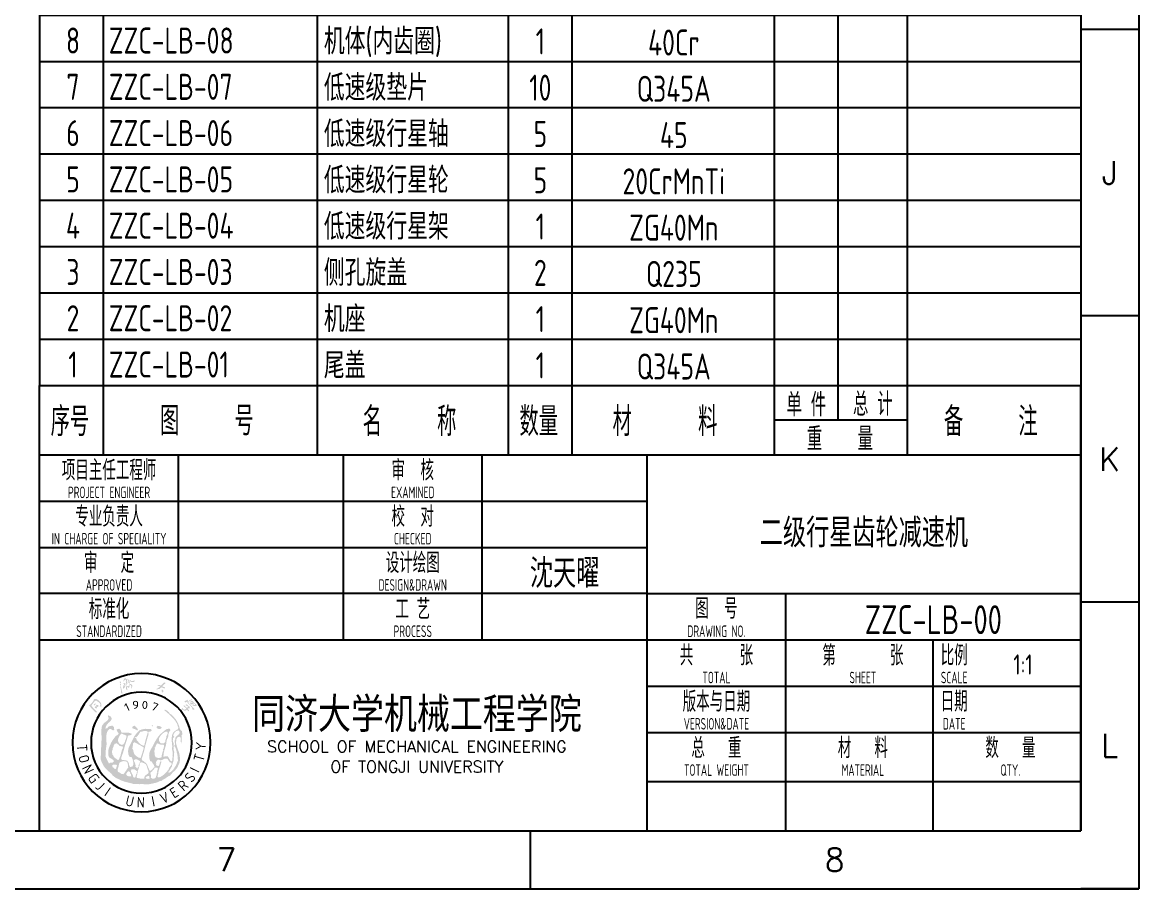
# Model space of a CAD drawing. Header units: millimetres. Extents: x -25 to 1862, y -10 to 2202.
# Drawn here: x 623 to 816, y -10 to 139.8 of the extents above; entities that cross this region are included whole.
import ezdxf
from ezdxf.enums import TextEntityAlignment as Align

# ---------------------------------------------------------------- set-up
doc = ezdxf.new("R2010")
doc.units = ezdxf.units.MM
doc.header["$LTSCALE"] = 10
for name, color, linetype in [('1轮廓实线层', 7, 'Continuous'), ('2细线层', 4, 'Continuous'), ('6文字层', 3, 'Continuous'), ('TK', 101, 'Continuous'), ('图框层', 7, 'Continuous')]:
    doc.layers.add(name, color=color, linetype=linetype)
doc.styles.add('PC_TEXTSTYLE', font='isocp.shx', dxfattribs={"width": 0.8, "bigfont": 'hzfs.shx'})
doc.styles.add('ST', font='romanc.shx', dxfattribs={"bigfont": 'st.shx'})
doc.styles.get("Standard").update_dxf_attribs({"font": 'isocp.shx', "width": 0.707, "bigfont": 'hztxt.shx'})
doc.styles.add('TH_GBDIM', font='romans.shx', dxfattribs={"width": 0.8, "bigfont": 'gbcbig.shx'})

# ---------------------------------------------------------------- blocks, each defined once
blk = doc.blocks.new('PC_TITLE_BLOCK')
at = {"layer": 'TK'}
h = blk.add_hatch(color=256, dxfattribs=at)
h.paths.add_polyline_path([(-154.97, 22.33), (-154.91, 22.25), (-154.81, 22.21), (-154.7, 22.24), (-154.62, 22.29), (-154.57, 22.31), (-154.47, 22.22), (-154.35, 22.08), (-154.29, 22.03), (-154.21, 21.93), (-154.16, 21.9), (-154.05, 21.76), (-153.94, 21.65), (-153.85, 21.53), (-153.73, 21.41), (-153.67, 21.32), (-153.52, 21.18), (-153.59, 21.16), (-153.68, 21.13), (-153.62, 21.04), (-153.55, 20.98), (-153.44, 20.93), (-153.33, 20.92), (-153.27, 20.93), (-153.27, 21.06), (-153.3, 21.13), (-153.33, 21.18), (-153.41, 21.24), (-153.49, 21.34), (-153.54, 21.38), (-153.63, 21.47), (-153.7, 21.56), (-153.79, 21.64), (-153.87, 21.73), (-153.75, 21.73), (-153.64, 21.73), (-153.53, 21.73), (-153.58, 21.68), (-153.57, 21.66), (-153.33, 21.59), (-153.3, 21.57), (-153.18, 21.58), (-153.13, 21.57), (-153.07, 21.59), (-152.95, 21.57), (-152.9, 21.6), (-152.88, 21.65), (-152.88, 21.73), (-152.91, 21.77), (-153, 21.87), (-153.11, 21.97), (-153.14, 22), (-153.22, 22.05), (-153.28, 22.11), (-153.35, 22.13), (-153.4, 22.12), (-153.4, 22.18), (-153.38, 22.23), (-153.4, 22.27), (-153.46, 22.32), (-153.49, 22.38), (-153.53, 22.42), (-153.57, 22.45), (-153.61, 22.51), (-153.67, 22.53), (-153.74, 22.49), (-153.73, 22.44), (-153.8, 22.37), (-153.87, 22.35), (-153.9, 22.34), (-153.95, 22.33), (-154.07, 22.26), (-154.07, 22.2), (-154.02, 22.17), (-153.92, 22.23), (-153.83, 22.24), (-153.77, 22.26), (-153.63, 22.27), (-153.58, 22.24), (-153.55, 22.2), (-153.59, 22.12), (-153.72, 22.16), (-153.8, 22.13), (-153.88, 22.13), (-153.93, 22.11), (-154.01, 22.06), (-154.01, 22.01), (-153.98, 21.99), (-153.86, 21.95), (-153.81, 21.92), (-153.7, 21.91), (-153.57, 21.92), (-153.53, 21.94), (-153.46, 21.99), (-153.44, 22.02), (-153.42, 22.04), (-153.37, 22.02), (-153.3, 21.97), (-153.22, 21.92), (-153.18, 21.92), (-153.13, 21.86), (-153.13, 21.81), (-153.14, 21.77), (-153.2, 21.73), (-153.32, 21.75), (-153.35, 21.74), (-153.37, 21.76), (-153.36, 21.83), (-153.35, 21.85), (-153.36, 21.88), (-153.51, 21.82), (-153.69, 21.81), (-153.9, 21.76), (-153.93, 21.8), (-154.04, 21.88), (-154.13, 21.97), (-154.18, 22.05), (-154.25, 22.15), (-154.33, 22.26), (-154.14, 22.38), (-153.93, 22.5), (-153.87, 22.55), (-153.71, 22.62), (-153.7, 22.65), (-153.68, 22.72), (-153.69, 22.75), (-153.75, 22.76), (-153.84, 22.71), (-154.04, 22.59), (-154.22, 22.44), (-154.31, 22.38), (-154.38, 22.32), (-154.45, 22.38), (-154.4, 22.41), (-154.37, 22.44), (-154.39, 22.55), (-154.47, 22.63), (-154.49, 22.66), (-154.52, 22.65), (-154.54, 22.6), (-154.64, 22.53), (-154.76, 22.49), (-154.86, 22.45), (-154.93, 22.39)])
h.paths.add_polyline_path([(-154.41, 21.08), (-154.38, 21.13), (-154.37, 21.2), (-154.22, 21.19), (-154.14, 21.18), (-154.07, 21.2), (-154.04, 21.28), (-154.05, 21.36), (-154.08, 21.43), (-154.12, 21.49), (-154.21, 21.54), (-154.24, 21.57), (-154.35, 21.65), (-154.42, 21.73), (-154.48, 21.81), (-154.53, 21.86), (-154.58, 21.88), (-154.65, 21.84), (-154.72, 21.8), (-154.75, 21.75), (-154.73, 21.71), (-154.67, 21.66), (-154.6, 21.64), (-154.47, 21.55), (-154.32, 21.45), (-154.31, 21.41), (-154.37, 21.35), (-154.41, 21.32), (-154.52, 21.31), (-154.59, 21.27), (-154.69, 21.37), (-154.77, 21.43), (-154.82, 21.5), (-154.86, 21.54), (-154.91, 21.61), (-154.98, 21.68), (-155.07, 21.71), (-155.11, 21.69), (-155.1, 21.59), (-155.05, 21.48), (-154.94, 21.41), (-154.83, 21.34), (-154.72, 21.21), (-154.65, 21.13), (-154.69, 21.07), (-154.79, 20.99), (-154.91, 20.95), (-155.03, 20.95), (-155.2, 21.03), (-155.23, 21.07), (-155.33, 21.26), (-155.34, 21.27), (-155.41, 21.1), (-155.47, 21.05), (-155.36, 20.94), (-155.24, 20.88), (-155.08, 20.81), (-154.95, 20.77), (-154.76, 20.78), (-154.66, 20.85), (-154.55, 20.96), (-154.38, 20.77), (-154.34, 20.7), (-154.28, 20.65), (-154.23, 20.67), (-154.16, 20.77), (-154.18, 20.83), (-154.27, 20.92), (-154.37, 21.04)])
h.paths.add_polyline_path([(-158.63, 24.05), (-158.62, 24.13), (-158.65, 24.27), (-158.71, 24.35), (-158.77, 24.4), (-158.83, 24.42), (-158.89, 24.42), (-158.94, 24.3), (-158.93, 24.23), (-158.92, 24.09), (-158.84, 23.97), (-158.8, 23.95), (-158.68, 23.97), (-158.66, 24)])
h.paths.add_polyline_path([(-159.69, 24.57), (-159.78, 24.54), (-159.83, 24.52), (-159.86, 24.51), (-159.86, 24.49), (-159.83, 24.46), (-159.76, 24.46), (-159.65, 24.46), (-159.46, 24.5), (-159.35, 24.5), (-159.24, 24.55), (-159.12, 24.65), (-159.04, 24.73), (-158.93, 24.83), (-158.87, 24.79), (-158.65, 24.7), (-158.61, 24.67), (-158.5, 24.65), (-158.43, 24.63), (-158.37, 24.64), (-158.33, 24.7), (-158.32, 24.73), (-158.33, 24.77), (-158.37, 24.8), (-158.44, 24.82), (-158.58, 24.87), (-158.71, 24.91), (-158.78, 24.96), (-158.82, 24.98), (-158.75, 25.04), (-158.67, 25.14), (-158.56, 25.24), (-158.45, 25.33), (-158.35, 25.39), (-158.31, 25.43), (-158.29, 25.5), (-158.29, 25.57), (-158.32, 25.61), (-158.35, 25.64), (-158.43, 25.62), (-158.47, 25.63), (-158.56, 25.59), (-158.79, 25.36), (-158.87, 25.27), (-159.02, 25.09), (-159.15, 25.14), (-159.4, 25.23), (-159.44, 25.23), (-159.5, 25.21), (-159.58, 25.2), (-159.62, 25.18), (-159.63, 25.14), (-159.6, 25.1), (-159.56, 25.08), (-159.47, 25.08), (-159.37, 25.04), (-159.17, 24.96), (-159.29, 24.84), (-159.46, 24.72), (-159.6, 24.64)])
h.paths.add_polyline_path([(-166.11, 24.97), (-166.1, 24.99), (-166.06, 24.99), (-165.99, 24.93), (-165.92, 24.79), (-165.9, 24.66), (-165.85, 24.43), (-165.77, 24.15), (-165.74, 23.99), (-165.71, 23.9), (-165.71, 23.81), (-165.74, 23.72), (-165.8, 23.71), (-165.86, 23.78), (-165.91, 23.86), (-165.94, 23.94), (-165.93, 24.05), (-165.92, 24.19), (-165.98, 24.44), (-166.02, 24.65), (-166.06, 24.74), (-166.08, 24.87)])
h.paths.add_polyline_path([(-166.1, 25.83), (-166.15, 25.79), (-166.17, 25.75), (-166.15, 25.69), (-166.06, 25.57), (-166.01, 25.55), (-165.96, 25.57), (-165.92, 25.64), (-165.94, 25.71), (-165.99, 25.76)])
h.paths.add_polyline_path([(-165.18, 25.17), (-165.18, 25.27), (-165.21, 25.37), (-165.13, 25.5), (-165.05, 25.58), (-165.01, 25.45), (-165.01, 25.34), (-165.06, 25.28), (-165.01, 25.23), (-164.95, 25.25), (-164.91, 25.31), (-164.86, 25.42), (-164.85, 25.57), (-164.86, 25.65), (-164.92, 25.77), (-164.94, 25.77), (-164.96, 25.76), (-164.96, 25.85), (-164.93, 25.92), (-164.91, 26.02), (-164.87, 26.09), (-164.83, 26.17), (-164.79, 26.23), (-164.79, 26.29), (-164.86, 26.27), (-165.05, 26.2), (-165.1, 26.19), (-165.09, 26.26), (-165.08, 26.32), (-165.1, 26.38), (-165.13, 26.39), (-165.3, 26.32), (-165.36, 26.31), (-165.41, 26.28), (-165.42, 26.17), (-165.46, 26.08), (-165.48, 25.98), (-165.51, 25.94), (-165.51, 25.9), (-165.57, 25.84), (-165.57, 25.8), (-165.52, 25.8), (-165.43, 25.89), (-165.3, 26.03), (-165.17, 26.12), (-165.07, 26.14), (-165.04, 26.09), (-165.08, 25.93), (-165.08, 25.86), (-165.11, 25.79), (-165.1, 25.71), (-165.08, 25.65), (-165.06, 25.6), (-165.19, 25.49), (-165.25, 25.44), (-165.29, 25.53), (-165.36, 25.57), (-165.45, 25.55), (-165.51, 25.52), (-165.54, 25.45), (-165.42, 25.46), (-165.38, 25.42), (-165.36, 25.35), (-165.49, 25.13), (-165.57, 24.9), (-165.62, 24.72), (-165.62, 24.63), (-165.57, 24.6), (-165.51, 24.6), (-165.43, 24.64), (-165.33, 24.76), (-165.22, 24.96)])
h.paths.add_polyline_path([(-164.75, 25.85), (-164.82, 25.83), (-164.85, 25.83), (-164.9, 25.81), (-164.86, 25.87), (-164.8, 25.92), (-164.67, 26.07), (-164.65, 26.09), (-164.63, 26.14), (-164.57, 26.17), (-164.54, 26.16), (-164.54, 26.09), (-164.57, 26.02), (-164.58, 25.97), (-164.65, 25.89), (-164.65, 25.85), (-164.6, 25.74), (-164.54, 25.65), (-164.5, 25.63), (-164.44, 25.65), (-164.41, 25.69), (-164.37, 25.71), (-164.37, 25.64), (-164.39, 25.58), (-164.39, 25.53), (-164.43, 25.49), (-164.49, 25.48), (-164.54, 25.5), (-164.61, 25.56), (-164.68, 25.68)])
h.paths.add_polyline_path([(-165.31, 25.08), (-165.35, 25.01), (-165.36, 24.97), (-165.41, 24.95), (-165.43, 25.01), (-165.38, 25.15), (-165.35, 25.21)], flags=16)
h.paths.add_polyline_path([(-166.09, 25.37), (-166.11, 25.42), (-166.1, 25.44), (-166.07, 25.46), (-165.95, 25.35), (-165.93, 25.31), (-165.94, 25.28), (-165.98, 25.24), (-165.98, 25.21), (-166.01, 25.15), (-166.05, 25.11), (-166.09, 25.1), (-166.12, 25.13), (-166.12, 25.19), (-166.1, 25.27)])
h.paths.add_polyline_path([(-164.04, 25.2), (-164.13, 25.32), (-164.24, 25.35), (-164.32, 25.38), (-164.42, 25.34), (-164.48, 25.28), (-164.47, 25.15), (-164.49, 25.06), (-164.56, 24.89), (-164.62, 25.05), (-164.68, 25.08), (-164.74, 25.06), (-164.81, 25.03), (-164.82, 24.97), (-164.94, 24.85), (-164.93, 24.95), (-164.95, 25.03), (-165, 25.08), (-165.03, 25.08), (-165.07, 25.03), (-165.1, 24.94), (-165.1, 24.85), (-165.08, 24.75), (-165.08, 24.65), (-165.05, 24.53), (-164.99, 24.39), (-164.93, 24.34), (-164.89, 24.3), (-164.87, 24.31), (-164.82, 24.36), (-164.81, 24.4), (-164.88, 24.58), (-164.91, 24.68), (-164.91, 24.76), (-164.86, 24.82), (-164.8, 24.86), (-164.72, 24.81), (-164.66, 24.73), (-164.6, 24.7), (-164.57, 24.7), (-164.56, 24.76), (-164.51, 24.82), (-164.49, 24.91), (-164.45, 24.97), (-164.46, 25.05), (-164.43, 25.15), (-164.37, 25.22), (-164.32, 25.22), (-164.25, 25.18), (-164.2, 25.1), (-164.15, 24.95), (-164.13, 24.83), (-164.14, 24.68), (-164.18, 24.51), (-164.08, 24.66), (-164.03, 24.82), (-163.98, 24.97), (-163.98, 25.08)])
h.paths.add_polyline_path([(-164.23, 25.76), (-164.3, 25.77), (-164.36, 25.75), (-164.42, 25.77), (-164.5, 25.81), (-164.47, 25.89), (-164.47, 25.96), (-164.4, 26.04), (-164.3, 26.08), (-164.27, 26.09), (-164.24, 26.06), (-164.24, 26.01), (-164.32, 25.86), (-164.28, 25.86), (-164.04, 25.88), (-163.95, 25.88), (-163.69, 25.95), (-163.57, 26), (-163.6, 25.87), (-163.64, 25.82), (-163.68, 25.75), (-163.72, 25.73), (-163.95, 25.75), (-164.08, 25.74)])
h.paths.add_polyline_path([(-170.32, 21.92), (-170.32, 21.96), (-170.37, 22.02), (-170.47, 21.99), (-170.54, 21.92), (-170.59, 21.87), (-170.62, 21.84), (-170.65, 21.77), (-170.63, 21.72), (-170.58, 21.68), (-170.46, 21.73), (-170.38, 21.82), (-170.34, 21.89)], flags=17)
h.paths.add_polyline_path([(-171.02, 21.59), (-171.05, 21.67), (-171, 21.73), (-170.77, 22.04), (-170.74, 22.09), (-170.66, 22.17), (-170.58, 22.27), (-170.55, 22.33), (-170.49, 22.41), (-170.42, 22.46), (-170.36, 22.47), (-170.25, 22.48), (-170.18, 22.48), (-170.09, 22.43), (-169.89, 22.29), (-169.7, 22.14), (-169.6, 22.02), (-169.54, 21.94), (-169.5, 21.85), (-169.47, 21.78), (-169.49, 21.7), (-169.53, 21.62), (-169.63, 21.55), (-169.36, 21.46), (-169.32, 21.57), (-169.33, 21.77), (-169.33, 21.89), (-169.4, 22.04), (-169.49, 22.21), (-169.64, 22.37), (-169.8, 22.51), (-169.95, 22.64), (-170.12, 22.74), (-170.26, 22.8), (-170.39, 22.8), (-170.48, 22.79), (-170.58, 22.74), (-170.66, 22.65), (-170.68, 22.51), (-170.74, 22.43), (-170.83, 22.32), (-170.9, 22.18), (-170.94, 22.14), (-170.99, 22.08), (-171.05, 22.04), (-171.14, 21.97), (-171.17, 21.91), (-171.2, 21.86), (-171.23, 21.83), (-171.29, 21.83), (-171.36, 21.81), (-171.43, 21.68), (-171.4, 21.62), (-171.29, 21.47), (-171.08, 21.22), (-170.78, 20.92), (-170.55, 20.69), (-170.39, 20.53), (-170.33, 20.49), (-170.27, 20.47), (-170.18, 20.47), (-170.13, 20.48), (-170.09, 20.51), (-170.07, 20.55), (-170.1, 20.58), (-170.16, 20.65), (-170.29, 20.77), (-170.64, 21.12), (-170.82, 21.32)])
h.paths.add_polyline_path([(-170.15, 21.16), (-170.06, 21.25), (-170.05, 21.3), (-170.08, 21.35), (-170.11, 21.35), (-170.22, 21.43), (-170.16, 21.5), (-170.09, 21.44), (-170.01, 21.42), (-169.93, 21.42), (-169.9, 21.44), (-169.86, 21.5), (-169.87, 21.58), (-169.86, 21.62), (-169.84, 21.71), (-169.84, 21.76), (-169.95, 21.74), (-170.01, 21.73), (-170.13, 21.82), (-170.16, 21.74), (-170.22, 21.67), (-170.31, 21.56), (-170.34, 21.48), (-170.37, 21.49), (-170.42, 21.45), (-170.47, 21.34), (-170.46, 21.3), (-170.37, 21.23), (-170.27, 21.16), (-170.2, 21.14)], flags=17)
edge = h.paths.add_edge_path()
edge.add_line((-168.19, 19.7), (-168.21, 20.01))
h = blk.add_hatch(color=256, dxfattribs=at)
h.paths.add_polyline_path([(-155.34, 16.67), (-155.35, 16.87), (-155.39, 17.23), (-155.67, 17.44), (-155.8, 17.73), (-155.9, 18.12), (-156.08, 18.57), (-156.23, 18.86), (-156.45, 19.26), (-156.9, 19.76), (-157.17, 20.06), (-157.51, 20.26), (-157.66, 20.51), (-158.04, 20.82), (-158.36, 20.94), (-158.45, 20.85), (-158.43, 20.83), (-157.97, 20.46), (-157.64, 20.14), (-157.18, 19.73), (-156.79, 19.3), (-156.47, 18.88), (-156.21, 18.44), (-156.16, 18.17), (-156.02, 17.86), (-156.09, 17.57), (-156.35, 17.45), (-156.73, 17.16), (-157, 16.85), (-157.13, 16.45), (-157.19, 15.81), (-157.16, 15.49), (-157.12, 15.07), (-157.07, 14.56), (-157.14, 14.23), (-156.99, 13.52), (-157.04, 12.94), (-157.02, 12.84), (-157.04, 12.53), (-157.05, 12.37), (-157.05, 12.2), (-157.2, 12.02), (-157.31, 12.03), (-157.4, 12.12), (-157.66, 12.59), (-157.9, 12.91), (-158.62, 12.82), (-158.57, 13.22), (-158.52, 13.59), (-158.44, 13.9), (-158.16, 14.81), (-158.03, 15.66), (-157.92, 15.97), (-157.83, 16.15), (-157.73, 16.43), (-157.79, 16.64), (-157.76, 16.67), (-157.66, 16.78), (-157.69, 16.87), (-157.58, 17.16), (-157.37, 17.37), (-157.53, 17.68), (-158.03, 17.58), (-158.39, 17.34), (-158.83, 16.95), (-159.16, 16.7), (-159.62, 16.12), (-160.03, 15.45), (-160.27, 14.96), (-160.53, 14.47), (-160.81, 14.07), (-161.01, 13.49), (-161.08, 13.04), (-161.05, 12.99), (-161.03, 12.57), (-160.9, 12.05), (-160.58, 11.93), (-160.47, 11.64), (-160.31, 11.46), (-160.22, 11.26), (-160.13, 11.1), (-160.3, 10.9), (-160.54, 10.6), (-160.77, 10.42), (-160.99, 10.39), (-161.14, 10.76), (-161.48, 11.57), (-161.95, 11.98), (-162.31, 12.21), (-162.36, 12.46), (-161.98, 13.64), (-161.67, 14.94), (-161.47, 15.66), (-161.39, 15.97), (-161.17, 16.71), (-161.22, 17.09), (-161.08, 17.13), (-160.83, 17.18), (-160.63, 17.35), (-160.74, 17.61), (-161.07, 17.59), (-161.37, 17.57), (-161.71, 17.64), (-162.27, 17.54), (-162.86, 17.33), (-162.81, 17.32), (-163.22, 16.87), (-163.35, 16.71), (-163.68, 16.26), (-163.93, 15.71), (-164.11, 15.35), (-164.43, 14.76), (-164.68, 14.19), (-164.71, 13.76), (-164.68, 13.27), (-164.44, 12.78), (-164.08, 12.72), (-164.03, 12.57), (-163.94, 12.37), (-163.84, 12), (-163.81, 11.63), (-163.81, 11.44), (-163.96, 11.1), (-164.37, 11.03), (-164.5, 11.28), (-164.59, 11.71), (-164.85, 12.13), (-165.49, 12.23), (-165.81, 12.28), (-165.91, 12.5), (-165.81, 12.91), (-165.59, 13.5), (-165.45, 13.99), (-165.22, 14.8), (-164.99, 15.51), (-164.71, 16.46), (-164.27, 16.55), (-164.08, 16.64), (-164.13, 16.81), (-164.57, 16.94), (-165.44, 16.95), (-165.82, 16.95), (-166, 17.38), (-166.27, 17.66), (-166.7, 17.51), (-166.59, 17.18), (-166.33, 16.86), (-166.47, 16.61), (-166.86, 16.37), (-167.28, 15.82), (-167.61, 15.3), (-167.78, 14.91), (-168.04, 14.27), (-168.13, 13.87), (-168.13, 13.37), (-168.1, 12.99), (-168.02, 12.72), (-167.76, 12.55), (-167.5, 12.4), (-167.22, 12.19), (-167.19, 11.95), (-167.38, 11.8), (-167.8, 11.77), (-168.01, 11.63), (-168.19, 11.96), (-168.62, 12.86), (-168.6, 13.66), (-168.44, 14.88), (-168.43, 14.86), (-168.46, 15.73), (-168.47, 16.51), (-168.37, 16.98), (-168.18, 17.35), (-168.15, 17.39), (-167.91, 17.61), (-167.83, 17.63), (-167.62, 17.55), (-167.28, 17.34), (-167.27, 17.34), (-167.1, 17.52), (-167.19, 17.99), (-167.44, 18.19), (-168.08, 18.04), (-168.35, 17.7), (-168.63, 17.68), (-168.57, 17.96), (-168.39, 18.35), (-168.1, 18.67), (-167.74, 18.98), (-167.52, 19.39), (-167.69, 19.73), (-168.21, 20.01), (-168.19, 19.7), (-168.04, 19.51), (-168.15, 19.26), (-168.35, 19.02), (-168.76, 18.71), (-169.1, 18.35), (-169.28, 17.96), (-169.35, 17.08), (-169.28, 16.11), (-169.35, 14.85), (-169.45, 12.36), (-169.31, 11.95), (-168.92, 11.15), (-168.28, 10.44), (-167.62, 9.9), (-167.38, 9.57), (-166.73, 9.07), (-166.49, 9.01), (-166.13, 8.83), (-165.87, 8.69), (-165.32, 8.5), (-164.79, 8.37), (-164.38, 8.26), (-164, 8.18), (-163.81, 8.07), (-163.25, 8.09), (-162.75, 8.06), (-162.38, 8.09), (-161.99, 8.06), (-161.6, 8.05), (-161.18, 8.04), (-160.67, 8.14), (-159.93, 8.3), (-159.62, 8.41), (-159.18, 8.62), (-158.91, 8.62), (-158.74, 8.82), (-158.38, 8.97), (-158.08, 9.21), (-157.7, 9.44), (-157.46, 9.53), (-157.21, 9.81), (-157.03, 10.07), (-156.99, 10.07), (-156.54, 10.51), (-156.34, 10.75), (-156.17, 10.99), (-156, 11.36), (-155.99, 11.37), (-155.84, 11.67), (-155.72, 12.34), (-155.8, 13.04), (-155.91, 13.57), (-156.09, 14.02), (-156.31, 14.7), (-156.41, 15.08), (-156.44, 15.36), (-156.39, 15.51), (-156.36, 15.82), (-156.24, 16.11), (-156.04, 16.22), (-155.88, 16.27), (-155.71, 16.23), (-155.58, 15.92), (-155.62, 15.59), (-155.57, 15.16), (-155.53, 15.11), (-155.43, 15.54), (-155.46, 15.98), (-155.48, 16.49)])
h.paths.add_polyline_path([(-156.03, 16.6), (-156.46, 16.23), (-156.52, 16.06), (-156.57, 15.76), (-156.68, 15.51), (-156.62, 15.15), (-156.63, 14.84), (-156.73, 14.7), (-156.86, 14.56), (-156.84, 14.71), (-156.84, 14.77), (-156.83, 15.11), (-156.93, 15.39), (-156.94, 15.49), (-157.02, 15.56), (-156.94, 15.7), (-156.94, 15.98), (-156.84, 16.16), (-156.83, 16.11), (-156.72, 16.23), (-156.91, 16.47), (-156.83, 16.73), (-156.7, 16.95), (-156.5, 17.18), (-156.28, 17.3), (-156.01, 17.35), (-155.87, 17.23), (-155.77, 16.94)], flags=16)
h.paths.add_polyline_path([(-157.84, 16.83), (-158.07, 16.43), (-158.1, 16.13), (-158.25, 15.69), (-158.26, 15.43), (-158.34, 15.3), (-158.56, 15.1), (-159.07, 15.12), (-159.35, 15.54), (-159.39, 15.99), (-158.99, 16.58), (-158.62, 16.91), (-158.26, 17.12), (-157.97, 17.17), (-157.87, 16.98)], flags=16)
h.paths.add_polyline_path([(-156.63, 14.61), (-156.57, 14.51), (-156.48, 14.23), (-156.36, 13.95), (-156.33, 13.68), (-156.23, 13.33), (-156.18, 13.07), (-156.14, 12.72), (-156.11, 12.35), (-156.09, 12.13), (-156.27, 11.71), (-156.43, 11.31), (-156.64, 10.99), (-156.86, 10.63), (-157.06, 10.46), (-157.28, 10.2), (-157.46, 10.11), (-157.65, 10.03), (-157.77, 10.12), (-157.75, 10.2), (-157.62, 10.29), (-157.47, 10.54), (-157.4, 10.68), (-157.26, 10.93), (-157.17, 11.09), (-157.09, 11.19), (-157.11, 11.42), (-157, 11.56), (-156.99, 11.73), (-156.87, 12.03), (-156.85, 12.22), (-156.85, 12.54), (-156.82, 12.77), (-156.76, 12.98), (-156.79, 13.25), (-156.73, 13.59), (-156.74, 13.66), (-156.87, 14.04), (-156.84, 14.2), (-156.87, 14.5), (-156.75, 14.59)], flags=16)
h.paths.add_polyline_path([(-158.52, 14.82), (-158.51, 14.6), (-158.55, 14.26), (-158.67, 14.12), (-158.64, 13.9), (-158.78, 13.54), (-158.91, 12.95), (-158.89, 12.72), (-159.3, 12.6), (-159.68, 12.62), (-159.97, 12.75), (-160.09, 13.06), (-160.12, 13.39), (-160.18, 13.79), (-160.05, 14.17), (-160.13, 14.38), (-160.04, 14.43), (-159.9, 14.73), (-159.76, 15.04), (-159.61, 15.14), (-159.21, 14.93), (-158.93, 14.88), (-158.61, 14.89)], flags=16)
h.paths.add_polyline_path([(-157.92, 12.45), (-157.71, 12.16), (-157.53, 11.85), (-157.24, 11.79), (-157.17, 11.55), (-157.19, 11.48), (-157.39, 11.19), (-157.48, 11.08), (-157.61, 10.9), (-157.72, 10.6), (-157.97, 10.29), (-158.25, 10), (-158.53, 9.7), (-158.94, 9.42), (-159.19, 9.28), (-159.51, 9.24), (-159.64, 9.37), (-159.55, 9.65), (-159.49, 9.91), (-159.45, 10.25), (-159.34, 10.63), (-159.28, 10.88), (-159.16, 11.15), (-159.08, 11.51), (-159.1, 11.52), (-158.92, 11.94), (-159.12, 12.03), (-159.22, 11.78), (-159.26, 11.6), (-159.37, 11.27), (-159.55, 11.19), (-159.71, 11.29), (-159.88, 11.32), (-159.85, 11.41), (-159.92, 11.58), (-159.85, 11.64), (-159.87, 11.82), (-159.83, 12.05), (-159.63, 12.26), (-159.37, 12.32), (-159.11, 12.16), (-158.79, 12.27), (-158.43, 12.45), (-158.1, 12.49)], flags=16)
h.paths.add_polyline_path([(-161.29, 16.98), (-161.37, 16.82), (-161.38, 16.71), (-161.56, 16.17), (-161.72, 15.56), (-161.83, 15.13), (-161.89, 14.79), (-161.97, 14.72), (-162.13, 14.74), (-162.39, 14.84), (-162.7, 15.07), (-162.94, 15.35), (-163.22, 15.69), (-163.31, 15.98), (-163.34, 16.05), (-163.51, 16.09), (-163.6, 16.15), (-163.5, 16.22), (-163.34, 16.15), (-163.25, 16.21), (-163.1, 16.37), (-162.84, 16.71), (-162.7, 16.95), (-162.61, 17.12), (-162.31, 17.14), (-162.01, 17.24), (-161.64, 17.26), (-161.38, 17.2)], flags=16)
h.paths.add_polyline_path([(-162.05, 14.45), (-162.04, 14.25), (-162.12, 13.94), (-162.24, 13.51), (-162.37, 13.13), (-162.55, 12.59), (-162.91, 12.65), (-163.24, 12.88), (-163.61, 13.24), (-163.75, 13.57), (-163.82, 13.94), (-163.96, 14.19), (-163.94, 14.53), (-163.87, 14.83), (-163.88, 15.08), (-163.68, 15.31), (-163.53, 15.27), (-163.24, 15.12), (-162.77, 14.87), (-162.52, 14.72)], flags=16)
h.paths.add_polyline_path([(-159.56, 10.85), (-159.62, 10.53), (-159.69, 10.27), (-159.68, 10.05), (-159.8, 9.82), (-159.77, 9.64), (-159.87, 9.47), (-159.91, 9.24), (-160.01, 9.15), (-160.2, 9.03), (-160.54, 9.02), (-160.79, 9.2), (-160.75, 9.47), (-160.78, 9.7), (-160.86, 9.82), (-160.78, 10.16), (-160.57, 10.24), (-160.47, 10.44), (-160.16, 10.75), (-160.15, 10.9), (-159.79, 10.94)], flags=16)
h.paths.add_polyline_path([(-161.61, 11.47), (-161.49, 11.19), (-161.41, 10.89), (-161.25, 10.47), (-161.16, 10.13), (-161.24, 9.95), (-161.45, 9.76), (-161.7, 9.6), (-161.88, 9.36), (-161.92, 9.03), (-161.99, 9.01), (-162.32, 9.02), (-162.76, 9.05), (-163.22, 9.18), (-163.24, 9.46), (-163.17, 9.63), (-163.09, 9.93), (-163.02, 10.42), (-162.9, 10.69), (-162.7, 11.41), (-162.63, 11.69), (-162.51, 11.86), (-162.28, 11.86), (-162.14, 11.73), (-161.95, 11.69), (-161.84, 11.62)], flags=16)
h.paths.add_polyline_path([(-162.59, 11.99), (-162.71, 11.88), (-162.67, 11.72), (-162.79, 11.51), (-162.92, 11.3), (-162.89, 11.18), (-162.92, 11.01), (-163.03, 10.97), (-163.05, 10.86), (-163.08, 10.79), (-163.29, 10.92), (-163.45, 11.12), (-163.4, 11.27), (-163.46, 11.44), (-163.46, 11.55), (-163.52, 11.72), (-163.58, 11.88), (-163.73, 12.1), (-163.65, 12.28), (-163.39, 12.37), (-163.13, 12.33), (-163.05, 12.25), (-162.75, 12.12)], flags=16)
h.paths.add_polyline_path([(-161.07, 9.43), (-161.02, 9.23), (-160.94, 9.07), (-160.99, 9.01), (-161.13, 8.99), (-161.33, 8.98), (-161.62, 9.06), (-161.66, 9.22), (-161.58, 9.37), (-161.46, 9.39), (-161.37, 9.44), (-161.21, 9.51)], flags=16)
h.paths.add_polyline_path([(-164.98, 16.32), (-165.02, 16.15), (-165.12, 15.82), (-165.23, 15.54), (-165.27, 15.34), (-165.48, 14.99), (-165.61, 14.89), (-165.91, 14.86), (-166.18, 15.05), (-166.38, 15.32), (-166.45, 15.55), (-166.42, 15.92), (-166.27, 16.27), (-166.13, 16.5), (-166.01, 16.62), (-166.03, 16.67), (-165.96, 16.77), (-165.8, 16.81), (-165.58, 16.7), (-165.29, 16.58), (-165.04, 16.48), (-165.03, 16.37)], flags=16)
h.paths.add_polyline_path([(-163.16, 10.28), (-163.24, 10.1), (-163.16, 10.01), (-163.24, 9.9), (-163.4, 9.56), (-163.45, 9.28), (-163.68, 9.17), (-163.84, 9.35), (-163.88, 9.56), (-164.01, 9.85), (-164.11, 10.03), (-164.26, 10.38), (-164.17, 10.47), (-164.12, 10.65), (-163.91, 10.65), (-163.61, 10.61), (-163.37, 10.46)], flags=16)
h.paths.add_polyline_path([(-165.58, 14.27), (-165.72, 14.14), (-165.8, 13.87), (-165.92, 13.46), (-166.04, 12.94), (-166.12, 12.8), (-166.25, 12.45), (-166.38, 12.21), (-166.57, 12.3), (-166.73, 12.43), (-166.96, 12.59), (-167.21, 12.79), (-167.22, 12.94), (-167.41, 13.16), (-167.47, 13.46), (-167.51, 13.76), (-167.37, 14.02), (-167.41, 14.14), (-167.36, 14.28), (-167.21, 14.63), (-167.23, 14.73), (-167.12, 14.84), (-167.04, 15.06), (-166.83, 15.06), (-166.73, 15.15), (-166.59, 15.07), (-166.46, 14.95), (-166.28, 14.83), (-166.21, 14.65), (-166.19, 14.7), (-166.11, 14.65), (-165.67, 14.58)], flags=16)
h.paths.add_polyline_path([(-164.81, 11.75), (-164.74, 11.45), (-164.72, 11.22), (-164.69, 10.92), (-164.83, 10.77), (-165, 10.49), (-165.28, 10.08), (-165.45, 9.86), (-165.51, 9.79), (-165.81, 9.8), (-166.18, 10.06), (-166.44, 10.17), (-166.52, 10.41), (-166.48, 10.78), (-166.36, 11.1), (-166.28, 11.58), (-166.17, 11.8), (-166, 11.9), (-165.79, 11.97), (-165.69, 12), (-165.48, 12.05), (-165.05, 12)], flags=16)
h.paths.add_polyline_path([(-164.37, 10.11), (-164.32, 9.86), (-164.2, 9.77), (-164.22, 9.59), (-164.13, 9.48), (-164.25, 9.39), (-164.55, 9.41), (-164.82, 9.48), (-165.02, 9.66), (-165.05, 9.83), (-164.89, 10.05), (-164.87, 10.13), (-164.67, 10.28), (-164.49, 10.24)], flags=16)
h.paths.add_polyline_path([(-166.66, 11.34), (-166.65, 11.17), (-166.74, 11.05), (-166.73, 10.9), (-166.82, 10.72), (-166.97, 10.65), (-167.07, 10.75), (-167.35, 11), (-167.49, 11.24), (-167.37, 11.34), (-167.24, 11.46), (-167.01, 11.43), (-166.81, 11.45)], flags=16)
h.paths.add_polyline_path([(-159.23, 17.58), (-159.07, 17.65), (-158.92, 17.77), (-158.91, 17.84), (-158.99, 17.97), (-159.22, 18.08), (-159.37, 18.13), (-159.59, 18.15), (-159.75, 18.02), (-159.8, 17.82), (-159.69, 17.72), (-159.5, 17.63)], flags=17)
h.paths.add_polyline_path([(-163.02, 17.49), (-163.09, 17.65), (-163.19, 17.73), (-163.32, 17.95), (-163.47, 18.06), (-163.65, 18.18), (-163.82, 18.08), (-163.91, 18.03), (-163.97, 17.87), (-163.93, 17.69), (-163.83, 17.66), (-163.73, 17.64), (-163.48, 17.58), (-163.46, 17.54), (-163.41, 17.49), (-163.31, 17.46), (-163.16, 17.35), (-163.04, 17.39)], flags=17)
h.paths.add_polyline_path([(-160.61, 18.16), (-160.54, 18.11), (-160.51, 18.05), (-160.49, 18.04), (-160.44, 17.97), (-160.4, 18.02), (-160.46, 18.14), (-160.46, 18.27), (-160.56, 18.28), (-160.63, 18.23)], flags=17)
edge = h.paths.add_edge_path()
edge.add_line((-165.32, 20.26), (-164.17, 20.77))
edge.add_line((-164.17, 20.77), (-164.9, 22.42))
edge.add_line((-164.9, 22.42), (-166.05, 21.91))
edge.add_line((-166.05, 21.91), (-165.32, 20.26))
edge.add_line((-164.16, 20.79), (-162.4, 21.06))
edge.add_line((-162.4, 21.06), (-162.67, 22.87))
edge.add_line((-162.67, 22.87), (-164.44, 22.6))
edge.add_line((-164.44, 22.6), (-164.16, 20.79))
edge.add_line((-162.64, 21.05), (-160.88, 20.86))
edge.add_line((-160.88, 20.86), (-160.67, 22.67))
edge.add_line((-160.67, 22.67), (-162.44, 22.87))
edge.add_line((-162.44, 22.87), (-162.64, 21.05))
edge.add_line((-161.09, 20.94), (-159.46, 20.29))
edge.add_line((-159.46, 20.29), (-158.81, 21.94))
edge.add_line((-158.81, 21.94), (-160.44, 22.58))
edge.add_line((-160.44, 22.58), (-161.09, 20.94))
edge = h.paths.add_edge_path(flags=16)
edge.add_line((-165.32, 20.26), (-164.17, 20.77))
edge.add_line((-164.17, 20.77), (-164.9, 22.42))
edge.add_line((-164.9, 22.42), (-166.05, 21.91))
edge.add_line((-166.05, 21.91), (-165.32, 20.26))
edge.add_line((-164.16, 20.79), (-162.4, 21.06))
edge.add_line((-162.4, 21.06), (-162.67, 22.87))
edge.add_line((-162.67, 22.87), (-164.44, 22.6))
edge.add_line((-164.44, 22.6), (-164.16, 20.79))
edge.add_line((-162.64, 21.05), (-160.88, 20.86))
edge.add_line((-160.88, 20.86), (-160.67, 22.67))
edge.add_line((-160.67, 22.67), (-162.44, 22.87))
edge.add_line((-162.44, 22.87), (-162.64, 21.05))
edge.add_line((-161.09, 20.94), (-159.46, 20.29))
edge.add_line((-159.46, 20.29), (-158.81, 21.94))
edge.add_line((-158.81, 21.94), (-160.44, 22.58))
edge.add_line((-160.44, 22.58), (-161.09, 20.94))
edge = h.paths.add_edge_path(flags=0)
edge.add_line((-165.32, 20.26), (-164.17, 20.77))
edge.add_line((-164.17, 20.77), (-164.9, 22.42))
edge.add_line((-164.9, 22.42), (-166.05, 21.91))
edge.add_line((-166.05, 21.91), (-165.32, 20.26))
edge.add_line((-164.16, 20.79), (-162.4, 21.06))
edge.add_line((-162.4, 21.06), (-162.67, 22.87))
edge.add_line((-162.67, 22.87), (-164.44, 22.6))
edge.add_line((-164.44, 22.6), (-164.16, 20.79))
edge.add_line((-162.64, 21.05), (-160.88, 20.86))
edge.add_line((-160.88, 20.86), (-160.67, 22.67))
edge.add_line((-160.67, 22.67), (-162.44, 22.87))
edge.add_line((-162.44, 22.87), (-162.64, 21.05))
edge.add_line((-161.09, 20.94), (-159.46, 20.29))
edge.add_line((-159.46, 20.29), (-158.81, 21.94))
edge.add_line((-158.81, 21.94), (-160.44, 22.58))
edge.add_line((-160.44, 22.58), (-161.09, 20.94))
edge = h.paths.add_edge_path(flags=0)
edge.add_line((-165.32, 20.26), (-164.17, 20.77))
edge.add_line((-164.17, 20.77), (-164.9, 22.42))
edge.add_line((-164.9, 22.42), (-166.05, 21.91))
edge.add_line((-166.05, 21.91), (-165.32, 20.26))
edge.add_line((-164.16, 20.79), (-162.4, 21.06))
edge.add_line((-162.4, 21.06), (-162.67, 22.87))
edge.add_line((-162.67, 22.87), (-164.44, 22.6))
edge.add_line((-164.44, 22.6), (-164.16, 20.79))
edge.add_line((-162.64, 21.05), (-160.88, 20.86))
edge.add_line((-160.88, 20.86), (-160.67, 22.67))
edge.add_line((-160.67, 22.67), (-162.44, 22.87))
edge.add_line((-162.44, 22.87), (-162.64, 21.05))
edge.add_line((-161.09, 20.94), (-159.46, 20.29))
edge.add_line((-159.46, 20.29), (-158.81, 21.94))
edge.add_line((-158.81, 21.94), (-160.44, 22.58))
edge.add_line((-160.44, 22.58), (-161.09, 20.94))
at = {"layer": '1轮廓实线层'}
for p, q in [((-180, 65), (0, 65)), ((-180, 0), (-180, 65)), ((-75, 0), (-75, 65)), ((-75, 41), (0, 41)), ((-180, 33), (-75, 33)), ((-75, 17), (0, 17)), ((-180, 0), (0, 0))]:
    blk.add_line(p, q, dxfattribs=at)
at = {"layer": '2细线层', "color": 101}
for p, q in [((-156, 33), (-156, 65)), ((-127.5, 33), (-127.5, 65)), ((-103.5, 33), (-103.5, 65)), ((-180, 57), (-75, 57)), ((-180, 49), (-75, 49)), ((-75, 41), (-180, 41)), ((-51, 0), (-51, 41)), ((-75, 33), (0, 33)), ((-25.5, 0), (-25.5, 33)), ((-75, 25), (0, 25)), ((-75, 8.5), (0, 8.5))]:
    blk.add_line(p, q, dxfattribs=at)
at = {"layer": 'TK'}
for radius, start, end in [(11.94, 90, 180), (11.94, 0, 90), (8.72, 90, 180), (8.72, 0, 90), (11.94, 180, 270), (8.72, 180, 270), (8.72, 270, 0), (11.94, 270, 360)]:
    blk.add_arc((-162.4, 15.24), radius, start, end, dxfattribs=at)
at = {"layer": '图框层'}
blk.add_line((0, 0), (0, 65), dxfattribs=at)
at = {"style": 'PC_TEXTSTYLE', "flags": 1}
for tag, p in [('产品名称或材料标记', (0, 17)), ('备注', (0, 8.5)), ('图纸张数', (0, 0))]:
    blk.add_attdef(tag, p, '', height=5, dxfattribs=at)
at = {"layer": '6文字层', "color": 101, "style": 'PC_TEXTSTYLE', "width": 0.667}
for s, height, p in [('项目主任工程师', 3.5, (-168, 62.5)), ('审  核', 3.5, (-115.5, 62.5)), ('PROJECT ENGINEER', 2, (-168, 58.5)), ('EXAMINED', 2, (-115.5, 58.5)), ('专业负责人', 3.5, (-168, 54.5)), ('校  对', 3.5, (-115.5, 54.5)), ('IN CHARGE OF SPECIALITY', 2, (-168, 50.5)), ('CHECKED', 2, (-115.5, 50.5)), ('审   定', 3.5, (-168, 46.5)), ('设计绘图', 3.5, (-115.5, 46.5)), ('APPROVED', 2, (-168, 42.5)), ('DESIGN&DRAWN', 2, (-115.5, 42.5)), ('标准化', 3.5, (-168, 38.5)), ('工 艺', 3.5, (-115.5, 38.5)), ('图  号', 3.5, (-63, 38.5)), ('STANDARDIZED', 2, (-168, 34.5)), ('PROCESS', 2, (-115.5, 34.5)), ('DRAWING NO.', 2, (-63, 34.5)), ('共      张', 3.5, (-63, 30.5)), ('第       张', 3.5, (-37.68, 30.5)), ('比例', 3.5, (-21.89, 30.5)), ('TOTAL', 2, (-63, 26.5)), ('SHEET', 2, (-37.68, 26.5)), ('SCALE', 2, (-21.89, 26.5)), ('版本与日期', 3.5, (-63, 22.5)), ('日期', 3.5, (-21.89, 22.5)), ('VERSION&DATE', 2, (-63, 18.5)), ('DATE', 2, (-21.89, 18.5)), ('总   重', 3.5, (-63, 14.5)), ('材   料', 3.5, (-37.68, 14.5)), ('数   量', 3.5, (-12.18, 14.5)), ('TOTAL WEIGHT', 2, (-63, 10.5)), ('MATERIAL', 2, (-37.68, 10.5)), ('QTY.', 2, (-12.18, 10.5))]:
    blk.add_text(s, height=height, dxfattribs=at).set_placement(p, align=Align.MIDDLE)
at = {"layer": '6文字层', "color": 101, "style": 'PC_TEXTSTYLE', "flags": 8}
for tag, height, width, p, p2 in [('项目主任工程师', 5, 13.25, (-155, 58), (-128.5, 58)), ('审核', 5, 2.41519, (-102.5, 58), (-76, 58)), ('专业负责人', 5, 0.949254, (-155, 50), (-128.5, 50)), ('校对', 5, 2.385, (-102.5, 50), (-76, 50)), ('图样名称', 5, 3.117992, (-72, 49), (-3, 49)), ('审定', 5, 2.405042, (-155, 42), (-128.5, 42)), ('设计绘图', 5, 1.228326, (-102.5, 42), (-76, 42)), ('标准审查', 5, 1.202521, (-155, 34), (-128.5, 34)), ('工艺', 5, 2.488696, (-102.5, 34), (-76, 34)), ('图样代号', 5, 2.046316, (-48, 34), (-3, 34)), ('共几页', 3.5, 0.619588, (-66.69, 28.5), (-59.66, 28.5)), ('第几页', 3.5, 0.628057, (-41.38, 28.5), (-34.26, 28.5)), ('比例', 3.5, 2.137291, (-18, 27), (-2, 27)), ('版本与日期', 5, 0.834958, (-50, 18), (-27, 18)), ('日期', 3.5, 2.012659, (-17.33, 19), (-2, 19)), ('重量', 4, 2.506329, (-74, 1.5), (-52, 1.5)), ('材料', 4, 2.665966, (-50, 1.5), (-26.5, 1.5))]:
    blk.add_attdef(tag, text='', height=height, dxfattribs=dict(at, width=width)).set_placement(p, p2, align=Align.FIT)
at = {"layer": 'TK', "linetype": 'Continuous', "ltscale": 5, "style": 'ST'}
for s, height, p in [('同济大学机械工程学院', 6, (-114.78, 17.07)), ('SCHOOL OF MECHANICAL ENGINEERING', 2, (-114.78, 13.57)), ('OF TONGJI UNIVERSITY', 2, (-114.78, 10.07))]:
    blk.add_text(s, height=height, dxfattribs=at).set_placement(p, align=Align.CENTER)
at = {"layer": 'TK', "width": 1.3}
for s, rotation, p in [('1', 24.9422, (-164.98, 20.56)), ('9', 1.0208, (-164, 21.07)), ('0', 356.7424, (-162.4, 21.1)), ('7', 335.422, (-160.91, 21.04))]:
    blk.add_text(s, height=1.39, rotation=rotation, dxfattribs=at).set_placement(p)
at = {"layer": 'TK'}
for s, rotation, p in [('T', 273.6152, (-173.61, 14.92)), ('Y', 84.6152, (-151.28, 13.81)), ('O', 284.1152, (-173.36, 12.88)), ('T', 74.1152, (-151.73, 11.8)), ('N', 294.6152, (-172.75, 10.92)), ('G', 305.1152, (-171.79, 9.11)), ('S', 53.1152, (-153.67, 8.21)), ('I', 63.6152, (-152.54, 9.92)), ('J', 315.6152, (-170.52, 7.5)), ('R', 42.6152, (-155.1, 6.73)), ('I', 326.1152, (-168.97, 6.15)), ('U', 347.1152, (-165.28, 4.4)), ('N', 357.6152, (-163.25, 4.06)), ('I', 11.1152, (-160.46, 4.19)), ('V', 21.6152, (-158.76, 4.6)), ('E', 32.1152, (-156.77, 5.54))]:
    blk.add_text(s, height=1.79, rotation=rotation, dxfattribs=at).set_placement(p)
blk = doc.blocks.new('PC_MXBTITLERECORD')
at = {"layer": '1轮廓实线层'}
for p, q in [((-180, 0), (-180, 12)), ((0, 0), (0, 12))]:
    blk.add_line(p, q, dxfattribs=at)
at = {"layer": '2细线层'}
for p, q in [((-169, 12), (-169, 0)), ((-132, 12), (-132, 0)), ((-99, 12), (-99, 0)), ((-88, 12), (-88, 0)), ((-53, 12), (-53, 0)), ((-42, 12), (-42, 6)), ((-30, 12), (-30, 0)), ((-30, 6), (-53, 6))]:
    blk.add_line(p, q, dxfattribs=at)
at = {"style": 'PC_TEXTSTYLE', "flags": 1}
blk.add_attdef('Fo oFShowMe', (-53, 6), '', height=0.00000005, dxfattribs=at)
at = {"layer": '6文字层', "style": 'PC_TEXTSTYLE', "width": 0.667}
for s, height, p in [('单 件', 4, (-47.45, 8.84)), ('总 计', 4, (-35.96, 8.94)), ('序号', 5, (-174.77, 6)), ('图     号', 5, (-151.09, 6)), ('名     称', 5, (-116.06, 6)), ('数量', 5, (-93.71, 6)), ('材      料', 5, (-71.89, 6)), ('备     注', 5, (-15.57, 6)), ('重    量', 4, (-41.65, 2.94))]:
    blk.add_text(s, height=height, dxfattribs=at).set_placement(p, align=Align.MIDDLE)
blk = doc.blocks.new('PC_MXB_BLOCK')
at = {"layer": '1轮廓实线层'}
for p, q in [((-180, 8), (-180, 0)), ((0, 8), (0, 0))]:
    blk.add_line(p, q, dxfattribs=at)
at = {"layer": '2细线层'}
for p, q in [((-180, 8), (0, 8)), ((-169, 8), (-169, 0)), ((-132, 8), (-132, 0)), ((-99, 8), (-99, 0)), ((-88, 8), (-88, 0)), ((-53, 8), (-53, 0)), ((-42, 8), (-42, 0)), ((-30, 8), (-30, 0)), ((-180, 0), (0, 0))]:
    blk.add_line(p, q, dxfattribs=at)
at = {"style": 'PC_TEXTSTYLE', "flags": 1}
blk.add_attdef('图幅', (0, 0), '', height=5, dxfattribs=at)
at = {"layer": '6文字层', "style": 'PC_TEXTSTYLE'}
for tag, width, p, p2 in [('序号', 0.769182, (-178.38, 1.35), (-170.09, 1.35)), ('图号', 3.14773, (-168.05, 1.35), (-134.11, 1.35)), ('名称', 2.802424, (-130.87, 1.2), (-100.28, 1.2)), ('数量', 0.817449, (-97.88, 1.2), (-89, 1.2)), ('材料', 2.943328, (-86.43, 1.01), (-54.3, 1.01)), ('单重', 0.854038, (-52.21, 0.89), (-43, 0.89)), ('总重', 0.958888, (-41.2, 1.27), (-30.86, 1.27)), ('备注', 2.494074, (-28.61, 1.02), (-1.16, 1.02))]:
    blk.add_attdef(tag, text='', height=4.5, dxfattribs=dict(at, width=width)).set_placement(p, p2, align=Align.FIT)

msp = doc.modelspace()

# ---------------------------------------------------------------- linework, layer by layer
at = {"layer": '2细线层'}
for p, q in [((816, 584), (816, -10)), ((816, 138.5), (806, 138.5)), ((816, 89), (806, 89)), ((816, 39.5), (806, 39.5)), ((710.88, -10), (710.88, 0)), ((-25, -10), (816, -10)), ((816, -10), (806, -10))]:
    msp.add_line(p, q, dxfattribs=at)
at = {"layer": '图框层'}
for p in [(806, 574), (0, 0)]:
    msp.add_line(p, (806, 0), dxfattribs=at)

# ---------------------------------------------------------------- block references
ref = msp.add_blockref('PC_MXB_BLOCK', (806, 133, 0), dxfattribs=at)
ref.add_attrib('数量', '1', dxfattribs={"layer": '6文字层', "height": 4.5, "style": 'PC_TEXTSTYLE', "width": 0.8}).set_placement((712.56, 134.2, 0), align=Align.CENTER)
ref.add_attrib('图号', 'ZZC-LB-08', (637.95, 134.35, 0), dxfattribs={"layer": '6文字层', "height": 4.5, "style": 'PC_TEXTSTYLE', "width": 0.8})
ref.add_attrib('序号', '8', dxfattribs={"layer": '6文字层', "height": 4.5, "style": 'PC_TEXTSTYLE', "width": 0.8}).set_placement((631.76, 134.35, 0), align=Align.CENTER)
ref.add_attrib('名称', '机体(内齿圈)', (675.13, 134.2, 0), dxfattribs={"layer": '6文字层', "height": 4.5, "style": 'PC_TEXTSTYLE', "width": 0.8})
ref.add_attrib('材料', '40Cr', dxfattribs={"layer": '6文字层', "height": 4.5, "style": 'PC_TEXTSTYLE', "width": 0.8}).set_placement((735.63, 134.01, 0), align=Align.CENTER)
ref = msp.add_blockref('PC_MXB_BLOCK', (806, 125, 0), dxfattribs=at)
ref.add_attrib('数量', '10', dxfattribs={"layer": '6文字层', "height": 4.5, "style": 'PC_TEXTSTYLE', "width": 0.8}).set_placement((712.56, 126.2, 0), align=Align.CENTER)
ref.add_attrib('图号', 'ZZC-LB-07', (637.95, 126.35, 0), dxfattribs={"layer": '6文字层', "height": 4.5, "style": 'PC_TEXTSTYLE', "width": 0.8})
ref.add_attrib('序号', '7', dxfattribs={"layer": '6文字层', "height": 4.5, "style": 'PC_TEXTSTYLE', "width": 0.8}).set_placement((631.76, 126.35, 0), align=Align.CENTER)
ref.add_attrib('名称', '低速级垫片', (675.13, 126.2, 0), dxfattribs={"layer": '6文字层', "height": 4.5, "style": 'PC_TEXTSTYLE', "width": 0.8})
ref.add_attrib('材料', 'Q345A', dxfattribs={"layer": '6文字层', "height": 4.5, "style": 'PC_TEXTSTYLE', "width": 0.8}).set_placement((735.63, 126.01, 0), align=Align.CENTER)
ref = msp.add_blockref('PC_MXB_BLOCK', (806, 117, 0), dxfattribs=at)
ref.add_attrib('数量', '5', dxfattribs={"layer": '6文字层', "height": 4.5, "style": 'PC_TEXTSTYLE', "width": 0.8}).set_placement((712.56, 118.2, 0), align=Align.CENTER)
ref.add_attrib('图号', 'ZZC-LB-06', (637.95, 118.35, 0), dxfattribs={"layer": '6文字层', "height": 4.5, "style": 'PC_TEXTSTYLE', "width": 0.8})
ref.add_attrib('序号', '6', dxfattribs={"layer": '6文字层', "height": 4.5, "style": 'PC_TEXTSTYLE', "width": 0.8}).set_placement((631.76, 118.35, 0), align=Align.CENTER)
ref.add_attrib('名称', '低速级行星轴', (675.13, 118.2, 0), dxfattribs={"layer": '6文字层', "height": 4.5, "style": 'PC_TEXTSTYLE', "width": 0.8})
ref.add_attrib('材料', '45', dxfattribs={"layer": '6文字层', "height": 4.5, "style": 'PC_TEXTSTYLE', "width": 0.8}).set_placement((735.63, 118.01, 0), align=Align.CENTER)
ref = msp.add_blockref('PC_MXB_BLOCK', (806, 109, 0), dxfattribs=at)
ref.add_attrib('数量', '5', dxfattribs={"layer": '6文字层', "height": 4.5, "style": 'PC_TEXTSTYLE', "width": 0.8}).set_placement((712.56, 110.2, 0), align=Align.CENTER)
ref.add_attrib('图号', 'ZZC-LB-05', (637.95, 110.35, 0), dxfattribs={"layer": '6文字层', "height": 4.5, "style": 'PC_TEXTSTYLE', "width": 0.8})
ref.add_attrib('序号', '5', dxfattribs={"layer": '6文字层', "height": 4.5, "style": 'PC_TEXTSTYLE', "width": 0.8}).set_placement((631.76, 110.35, 0), align=Align.CENTER)
ref.add_attrib('名称', '低速级行星轮', (675.13, 110.2, 0), dxfattribs={"layer": '6文字层', "height": 4.5, "style": 'PC_TEXTSTYLE', "width": 0.8})
ref.add_attrib('材料', '20CrMnTi', dxfattribs={"layer": '6文字层', "height": 4.5, "style": 'PC_TEXTSTYLE', "width": 0.8}).set_placement((735.63, 110.01, 0), align=Align.CENTER)
ref = msp.add_blockref('PC_MXB_BLOCK', (806, 101, 0), dxfattribs=at)
ref.add_attrib('数量', '1', dxfattribs={"layer": '6文字层', "height": 4.5, "style": 'PC_TEXTSTYLE', "width": 0.8}).set_placement((712.56, 102.2, 0), align=Align.CENTER)
ref.add_attrib('图号', 'ZZC-LB-04', (637.95, 102.35, 0), dxfattribs={"layer": '6文字层', "height": 4.5, "style": 'PC_TEXTSTYLE', "width": 0.8})
ref.add_attrib('序号', '4', dxfattribs={"layer": '6文字层', "height": 4.5, "style": 'PC_TEXTSTYLE', "width": 0.8}).set_placement((631.76, 102.35, 0), align=Align.CENTER)
ref.add_attrib('名称', '低速级行星架', (675.13, 102.2, 0), dxfattribs={"layer": '6文字层', "height": 4.5, "style": 'PC_TEXTSTYLE', "width": 0.8})
ref.add_attrib('材料', 'ZG40Mn', dxfattribs={"layer": '6文字层', "height": 4.5, "style": 'PC_TEXTSTYLE', "width": 0.8}).set_placement((735.63, 102.01, 0), align=Align.CENTER)
ref = msp.add_blockref('PC_MXB_BLOCK', (806, 93, 0), dxfattribs=at)
ref.add_attrib('数量', '2', dxfattribs={"layer": '6文字层', "height": 4.5, "style": 'PC_TEXTSTYLE', "width": 0.8}).set_placement((712.56, 94.2, 0), align=Align.CENTER)
ref.add_attrib('图号', 'ZZC-LB-03', (637.95, 94.35, 0), dxfattribs={"layer": '6文字层', "height": 4.5, "style": 'PC_TEXTSTYLE', "width": 0.8})
ref.add_attrib('序号', '3', dxfattribs={"layer": '6文字层', "height": 4.5, "style": 'PC_TEXTSTYLE', "width": 0.8}).set_placement((631.76, 94.35, 0), align=Align.CENTER)
ref.add_attrib('名称', '侧孔旋盖', (675.13, 94.2, 0), dxfattribs={"layer": '6文字层', "height": 4.5, "style": 'PC_TEXTSTYLE', "width": 0.8})
ref.add_attrib('材料', 'Q235', dxfattribs={"layer": '6文字层', "height": 4.5, "style": 'PC_TEXTSTYLE', "width": 0.8}).set_placement((735.63, 94.01, 0), align=Align.CENTER)
ref = msp.add_blockref('PC_MXB_BLOCK', (806, 85, 0), dxfattribs=at)
ref.add_attrib('数量', '1', dxfattribs={"layer": '6文字层', "height": 4.5, "style": 'PC_TEXTSTYLE', "width": 0.8}).set_placement((712.56, 86.2, 0), align=Align.CENTER)
ref.add_attrib('图号', 'ZZC-LB-02', (637.95, 86.35, 0), dxfattribs={"layer": '6文字层', "height": 4.5, "style": 'PC_TEXTSTYLE', "width": 0.8})
ref.add_attrib('序号', '2', dxfattribs={"layer": '6文字层', "height": 4.5, "style": 'PC_TEXTSTYLE', "width": 0.8}).set_placement((631.76, 86.35, 0), align=Align.CENTER)
ref.add_attrib('名称', '机座', (675.13, 86.2, 0), dxfattribs={"layer": '6文字层', "height": 4.5, "style": 'PC_TEXTSTYLE', "width": 0.8})
ref.add_attrib('材料', 'ZG40Mn', dxfattribs={"layer": '6文字层', "height": 4.5, "style": 'PC_TEXTSTYLE', "width": 0.8}).set_placement((735.63, 86.01, 0), align=Align.CENTER)
ref = msp.add_blockref('PC_MXB_BLOCK', (806, 77, 0), dxfattribs=at)
ref.add_attrib('数量', '1', dxfattribs={"layer": '6文字层', "height": 4.5, "style": 'PC_TEXTSTYLE', "width": 0.8}).set_placement((712.56, 78.2, 0), align=Align.CENTER)
ref.add_attrib('图号', 'ZZC-LB-01', (637.95, 78.35, 0), dxfattribs={"layer": '6文字层', "height": 4.5, "style": 'PC_TEXTSTYLE', "width": 0.8})
ref.add_attrib('序号', '1', dxfattribs={"layer": '6文字层', "height": 4.5, "style": 'PC_TEXTSTYLE', "width": 0.8}).set_placement((631.76, 78.35, 0), align=Align.CENTER)
ref.add_attrib('名称', '尾盖', (675.13, 78.2, 0), dxfattribs={"layer": '6文字层', "height": 4.5, "style": 'PC_TEXTSTYLE', "width": 0.8})
ref.add_attrib('材料', 'Q345A', dxfattribs={"layer": '6文字层', "height": 4.5, "style": 'PC_TEXTSTYLE', "width": 0.8}).set_placement((735.63, 78.01, 0), align=Align.CENTER)
msp.add_blockref('PC_MXBTITLERECORD', (806, 65, 0), dxfattribs=at)
ref = msp.add_blockref('PC_TITLE_BLOCK', (806, 0), dxfattribs=at)
ref.add_attrib('图样名称', '二级行星齿轮减速机', dxfattribs={"layer": '6文字层', "color": 101, "height": 5, "style": 'PC_TEXTSTYLE', "width": 0.8}).set_placement((768.5, 49), align=Align.CENTER)
ref.add_attrib('图样代号', 'ZZC-LB-00', dxfattribs={"layer": '6文字层', "color": 101, "height": 5, "style": 'PC_TEXTSTYLE', "width": 0.8}).set_placement((780.5, 34), align=Align.CENTER)
ref.add_attrib('比例', '1:1', dxfattribs={"layer": '6文字层', "color": 101, "height": 3.5, "style": 'PC_TEXTSTYLE', "width": 0.8}).set_placement((796, 27), align=Align.CENTER)
ref.add_attrib('设计绘图', '沈天曜', dxfattribs={"layer": '6文字层', "color": 101, "height": 5, "style": 'PC_TEXTSTYLE', "width": 0.8}).set_placement((716.75, 42), align=Align.CENTER)

# ---------------------------------------------------------------- texts
at = {"layer": '6文字层', "style": 'TH_GBDIM'}
for s, p in [('J', (811, 113.75)), ('K', (811, 64.25)), ('L', (811, 14.75)), ('7', (658.31, -5)), ('8', (763.44, -5))]:
    msp.add_text(s, height=4, dxfattribs=at).set_placement(p, align=Align.MIDDLE)

doc.saveas('drawing.dxf')
